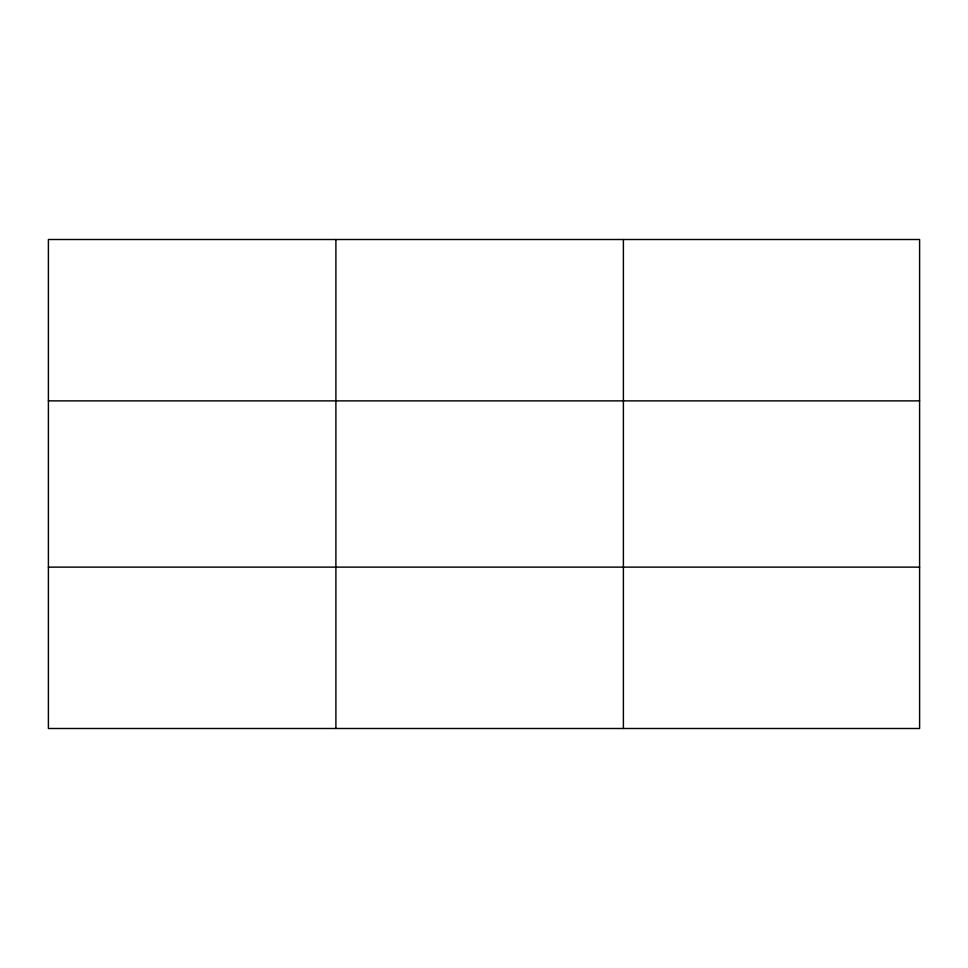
<?xml version="1.0" encoding="UTF-8"?>
<svg xmlns="http://www.w3.org/2000/svg" width="968" height="968" viewBox="0 0 968 968"><rect width="100%" height="100%" fill="white"/><g stroke="black" fill="none" stroke-linecap="round" stroke-linejoin="round"><path stroke-width="1.45" d="M335.896 239.507L335.896 728.493M623.392 239.507L623.392 728.493M919.6 400.873L919.6 239.507L48.4 239.507L48.4 728.493L919.6 728.493L919.6 400.873L48.4 400.873M48.4 567.127L919.6 567.127"/></g></svg>
